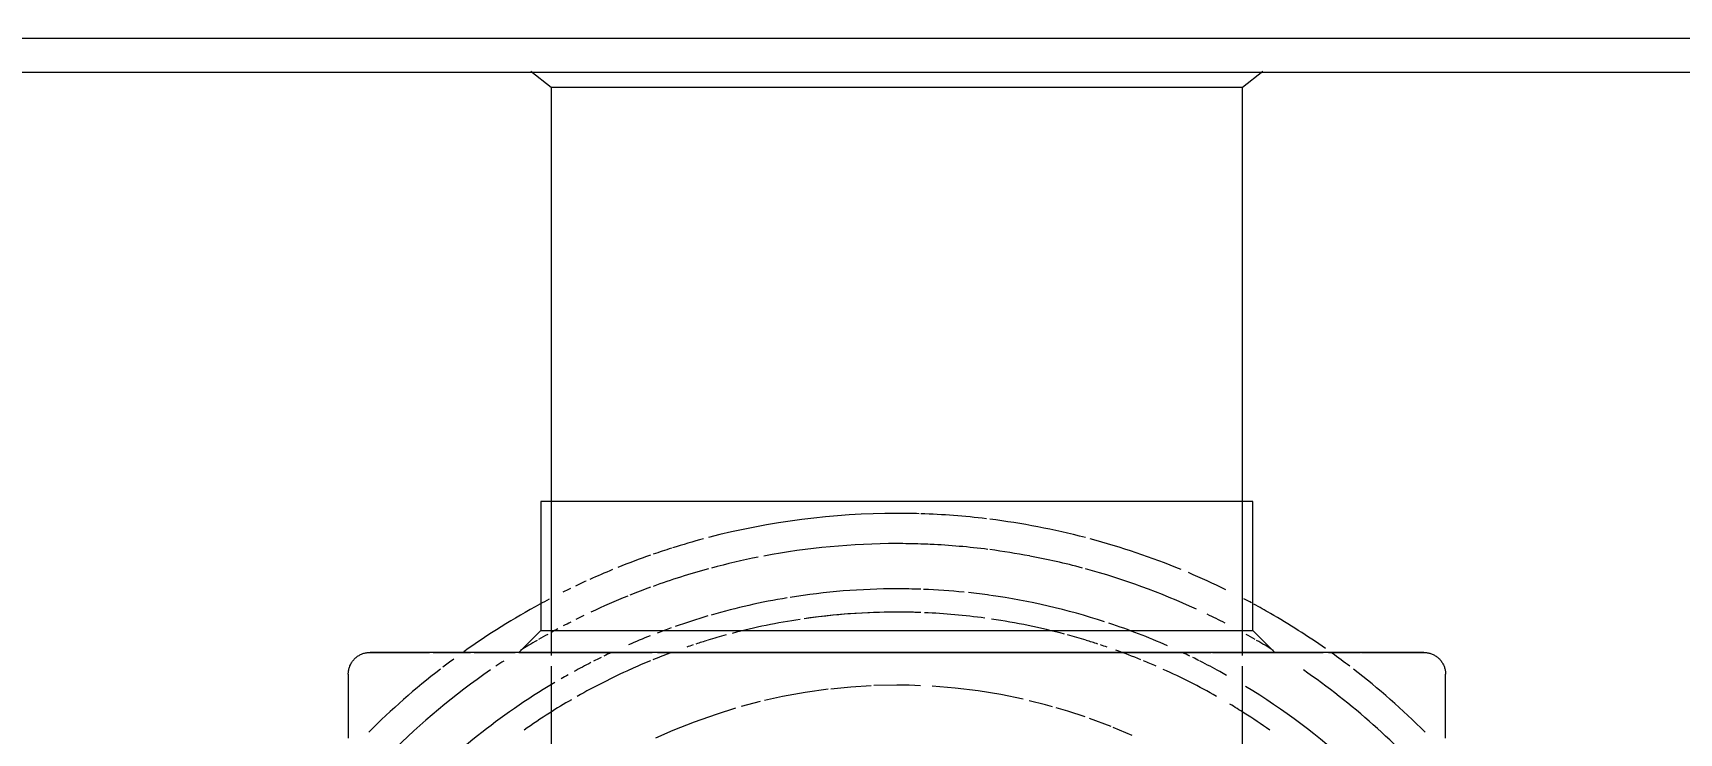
# Model space of a CAD drawing. Header units: metres. Extents: x -24.8 to 3.4, y -2.1 to 25.8.
# Drawn here: x -5.2132 to -5.137, y 0.6444 to 0.6768 of the extents above; entities that cross this region are included whole.
import ezdxf

# ---------------------------------------------------------------- set-up
doc = ezdxf.new("R2010")
doc.units = ezdxf.units.M
for name, color, linetype, lineweight in [('A-ANNO-DIMS', 7, 'Continuous', 5), ('A-ANNO-DIMS-25', 7, 'Continuous', 5), ('P-SANR-FIXT', 7, 'Continuous', 5)]:
    doc.layers.add(name, color=color, linetype=linetype, lineweight=lineweight)
doc.styles.add('Century Gothic_4', font='GOTHIC.TTF', dxfattribs={"height": 0.025})
doc.dimstyles.new('Setores_1_mm_1', dxfattribs={"dimscale": 0.3048, "dimtxt": 0.02610420674293815, "dimasz": 0.2604166666666666, "dimexe": 0.1968503937007874, "dimexo": 0.1230314960629921, "dimgap": 0.1435367454068242, "dimtad": 1, "dimrnd": 0.01, "dimzin": 0, "dimdsep": 46, "dimtxsty": 'Century Gothic_4', "dimblk1": 'OBLIQUE', "dimblk2": 'OBLIQUE', "dimsah": 1, "dimcen": 0.09, "dimazin": 0, "dimtfac": 1, "dimtdec": 4, "dimtix": 1, "dimtmove": 0, "dimatfit": 3, "dimfxl": 1, "dimtvp": 1, "dimtolj": 1, "dimtzin": 0, "dimarcsym": 2})

# ---------------------------------------------------------------- blocks, each defined once
blk = doc.blocks.new('USO_ESG_Cuba lavatório retângular - Uso geral-3263039-BB')
at = {"layer": 'P-SANR-FIXT', "color": 254, "true_color": 0xdfdfdf}
for p, q in [((-11.67320708153574, 0.6765769230769242), (-11.52909993542375, 0.6765769230769242)), ((-11.47109993542375, 0.6765769230769242), (-11.32704993542376, 0.6765769230769242)), ((-11.51711763508917, 0.6750000000000017), (-11.51652807840434, 0.6750000000000017)), ((-11.51643235233876, 0.6750000000000017), (-11.51583102202926, 0.6750000000000017)), ((-11.51554714900807, 0.6750000000000017), (-11.48465272183942, 0.6750000000000017)), ((-11.48436884881824, 0.6750000000000017), (-11.48376751850874, 0.6750000000000017)), ((-11.48367179244315, 0.6750000000000017), (-11.48308223575832, 0.6750000000000017)), ((-11.51609993542375, 0.6743125000000588), (-11.48443445886255, 0.6743125000000586)), ((-11.48440737093729, 0.6743125000000586), (-11.48409993542374, 0.6743125000000586))]:
    blk.add_line(p, q, dxfattribs=at)
at = {"layer": 'P-SANR-FIXT'}
for p, q in [((-11.67320708153574, 0.6765769230769242), (-11.32704993542374, 0.6765769230769242)), ((-11.67320708153574, 0.6750000000000004), (-11.32704993542374, 0.6750000000000004)), ((-11.51704124089496, 0.6750520971560042), (-11.51609993542374, 0.6743125000000578)), ((-11.48409993542374, 0.6743125000000578), (-11.48315862995253, 0.6750520971560021)), ((-11.51609993542375, 0.6743125000000578), (-11.51609993542375, 0.6479866335154748)), ((-11.51609993542375, 0.6743125000000588), (-11.48409993542374, 0.6743125000000586)), ((-11.48409993542374, 0.6479866335150286), (-11.48409993542375, 0.6743125000000578))]:
    blk.add_line(p, q, dxfattribs=at)
at = {"layer": 'P-SANR-FIXT', "color": 7, "true_color": 0xf3f3f3}
for p, q in [((-11.52909993542375, 0.6765769230769242), (-11.51898192843068, 0.6765769230769242)), ((-11.48121794241681, 0.6765769230769242), (-11.47443037737301, 0.6765769230769242)), ((-11.47442704003291, 0.6765769230769242), (-11.47109993542375, 0.6765769230769242))]:
    blk.add_line(p, q, dxfattribs=at)
at = {"layer": 'P-SANR-FIXT', "color": 7, "true_color": 0xfafafa}
for p, q in [((-11.51898192843068, 0.6765769230769242), (-11.51545807667651, 0.6765769230769242)), ((-11.51517272731084, 0.6765769230769242), (-11.48684608455856, 0.6765769230769242)), ((-11.4867161547468, 0.6765769230769242), (-11.48502714353666, 0.6765769230769242)), ((-11.48474179417098, 0.6765769230769242), (-11.48121794241681, 0.6765769230769242))]:
    blk.add_line(p, q, dxfattribs=at)
at = {"layer": 'P-SANR-FIXT', "color": 253, "true_color": 0xa6a6a6}
for p, q in [((-11.52909993542375, 0.6750000000000017), (-11.51711763508917, 0.6750000000000017)), ((-11.52909993542375, 0.6750000000000017), (-11.47109993542374, 0.6750000000000017)), ((-11.48308223575832, 0.6750000000000017), (-11.47109993542375, 0.6750000000000017)), ((-11.51609993542375, 0.6474943847007671), (-11.51609993542375, 0.614812500000067)), ((-11.48409993542374, 0.614812500000067), (-11.48409993542374, 0.6474943847004444))]:
    blk.add_line(p, q, dxfattribs=at)
blk = doc.blocks.new('USO_ESG_Sifão de Uso Geral - Sifão para lavatório-3607478-BB')
at = {"layer": 'P-SANR-FIXT'}
for p, q in [((-11.5165792533473, 0.6551222439011302), (-11.5165792533473, 0.6491555151702016)), ((-11.50009993542375, 0.655122243901133), (-11.51657925334731, 0.655122243901133)), ((-11.4836206175002, 0.655122243901133), (-11.50009993542375, 0.655122243901133)), ((-11.4836206175002, 0.6491555151702016), (-11.4836206175002, 0.6551222439011302)), ((-11.5165792533473, 0.6491555151702016), (-11.51759994011686, 0.6481348284006334)), ((-11.51657925334731, 0.6491555151702031), (-11.50009993542374, 0.6491555151702031)), ((-11.50009993542374, 0.6491555151702013), (-11.4836206175002, 0.6491555151702013)), ((-11.48259993073063, 0.6481348284006334), (-11.4836206175002, 0.6491555151701995)), ((-11.51726368243374, 0.6481348284006347), (-11.51471341812716, 0.6481348284006347)), ((-11.50772310069413, 0.6481348284006347), (-11.50413237870847, 0.6481348284006347)), ((-11.49606749213981, 0.6481348284006347), (-11.49247677015336, 0.6481348284006347)), ((-11.48548645272033, 0.6481348284006347), (-11.48293618841375, 0.6481348284006347)), ((-11.52549385051979, 0.6471270249242292), (-11.52549385051979, 0.6441574602753755)), ((-11.47470602032771, 0.6441574602753755), (-11.47470602032771, 0.6471270249242292))]:
    blk.add_line(p, q, dxfattribs=at)
at = {"layer": 'P-SANR-FIXT', "color": 253, "true_color": 0xa6a6a6}
for p, q in [((-11.51616946790394, 0.655122243901133), (-11.51657925334731, 0.655122243901133)), ((-11.4836206175002, 0.655122243901133), (-11.48403040294354, 0.655122243901133)), ((-11.51759994011687, 0.6481348284006347), (-11.51743314668863, 0.6481348284006347)), ((-11.51726368243375, 0.6481348284006347), (-11.51626783157857, 0.6481348284006347)), ((-11.51693388584772, 0.6481348284006334), (-11.51637675839667, 0.6481348284006334)), ((-11.51465065754122, 0.6481348284006347), (-11.51142432042139, 0.6481348284006347)), ((-11.51118285321102, 0.6481348284006347), (-11.50772310069413, 0.6481348284006347)), ((-11.50413237870847, 0.6481348284006347), (-11.50009993542374, 0.6481348284006347)), ((-11.50009993542374, 0.6481348284006347), (-11.49606749213981, 0.6481348284006347)), ((-11.49247677015336, 0.6481348284006347), (-11.48554921330627, 0.6481348284006347)), ((-11.48393203926892, 0.6481348284006334), (-11.48329982016613, 0.6481348284006334)), ((-11.48393203926893, 0.6481348284006347), (-11.48293618841375, 0.6481348284006347)), ((-11.48276672415886, 0.6481348284006347), (-11.48259993073063, 0.6481348284006347))]:
    blk.add_line(p, q, dxfattribs=at)
at = {"layer": 'P-SANR-FIXT', "color": 254, "true_color": 0xdfdfdf}
for p, q in [((-11.5157718085969, 0.655122243901133), (-11.51601773420574, 0.655122243901133)), ((-11.51519682551835, 0.655122243901133), (-11.51559749499082, 0.655122243901133)), ((-11.51437144338259, 0.655122243901133), (-11.51499268827385, 0.655122243901133)), ((-11.51175257287683, 0.655122243901133), (-11.51433111665814, 0.655122243901133)), ((-11.51144572124605, 0.655122243901133), (-11.51175257287683, 0.655122243901133)), ((-11.50009993542375, 0.655122243901133), (-11.51133591396072, 0.655122243901133)), ((-11.49910177594444, 0.655122243901133), (-11.50009993542375, 0.655122243901133)), ((-11.49604647266267, 0.655122243901133), (-11.49899349718649, 0.655122243901133)), ((-11.48844729797069, 0.655122243901133), (-11.49583477409484, 0.655122243901133)), ((-11.48661483974055, 0.655122243901133), (-11.48819342171062, 0.655122243901133)), ((-11.48479397250123, 0.655122243901133), (-11.48640665961776, 0.655122243901133)), ((-11.48426221834256, 0.655122243901133), (-11.48461072707794, 0.655122243901133)), ((-11.5165792533473, 0.6491555151702031), (-11.51616946790394, 0.6491555151702031)), ((-11.48403040294354, 0.6491555151702013), (-11.4836206175002, 0.6491555151702013)), ((-11.51759994011687, 0.6481348284006334), (-11.51713122317264, 0.6481348284006334)), ((-11.51759994011687, 0.6481348284006347), (-11.51743314668864, 0.6481348284006347)), ((-11.51614900019345, 0.6481348284006347), (-11.51589273517654, 0.6481348284006347)), ((-11.51609993542375, 0.6481348284006334), (-11.51575889189895, 0.6481348284006334)), ((-11.51566801341817, 0.6481348284006347), (-11.5153761908122, 0.6481348284006347)), ((-11.51547937796164, 0.6481348284006334), (-11.51513833443684, 0.6481348284006334)), ((-11.51514430600221, 0.6481348284006347), (-11.51471341812717, 0.6481348284006347)), ((-11.51487353338508, 0.6481348284006334), (-11.51443373219453, 0.6481348284006334)), ((-11.50772310069414, 0.6481348284006347), (-11.50413237870848, 0.6481348284006347)), ((-11.4960674921398, 0.6481348284006347), (-11.49277327739374, 0.6481348284006347)), ((-11.49336069573115, 0.6481348284006334), (-11.49283513188276, 0.6481348284006334)), ((-11.48548645272033, 0.6481348284006347), (-11.48476225341504, 0.6481348284006347)), ((-11.48531786290356, 0.6481348284006334), (-11.48499157736952, 0.6481348284006334)), ((-11.4847236571544, 0.6481348284006334), (-11.48436785563885, 0.6481348284006334)), ((-11.48453447638836, 0.6481348284006347), (-11.48425052089983, 0.6481348284006347)), ((-11.48306864767486, 0.6481348284006334), (-11.48260640972005, 0.6481348284006334)), ((-11.48276672415886, 0.6481348284006347), (-11.48259993073063, 0.6481348284006347)), ((-11.50009993542375, 0.6466175592148281), (-11.50116435389443, 0.6465962680065135)), ((-11.5064269991582, 0.6458546460632341), (-11.50730108751964, 0.6456221197297202)), ((-11.49018758194031, 0.6447030303196618), (-11.49118336850072, 0.645079658946282)), ((-11.48920765303096, 0.644286882114231), (-11.49008820945291, 0.644660829623359))]:
    blk.add_line(p, q, dxfattribs=at)
at = {"layer": 'P-SANR-FIXT', "color": 7, "true_color": 0xf3f3f3}
for p, q in [((-11.5155951390581, 0.6491555151702031), (-11.51525755801506, 0.6491555151702031)), ((-11.51499268827384, 0.6491555151702031), (-11.51437144338259, 0.6491555151702031)), ((-11.51418452149786, 0.6491555151702031), (-11.51144572124604, 0.6491555151702031)), ((-11.51133591396072, 0.6491555151702031), (-11.50436509675266, 0.6491555151702031)), ((-11.50436509675266, 0.6491555151702031), (-11.50009993542375, 0.6491555151702031)), ((-11.50009993542375, 0.6491555151702013), (-11.49899349718648, 0.6491555151702013)), ((-11.49879199895941, 0.6491555151702013), (-11.49583477409484, 0.6491555151702013)), ((-11.49573973657407, 0.6491555151702013), (-11.48485137220337, 0.6491555151702013)), ((-11.48460836419677, 0.6491555151702013), (-11.48430718468361, 0.6491555151702013)), ((-11.5143920737724, 0.6481348284006347), (-11.51247430741306, 0.6481348284006347)), ((-11.5140858578202, 0.6481348284006334), (-11.513275807763, 0.6481348284006334)), ((-11.51314782593333, 0.6481348284006334), (-11.51247430741306, 0.6481348284006334)), ((-11.5123975058898, 0.6481348284006347), (-11.51153399244482, 0.6481348284006347)), ((-11.51238485371203, 0.6481348284006334), (-11.51159380152199, 0.6481348284006334)), ((-11.51118285321102, 0.6481348284006347), (-11.50776744882354, 0.6481348284006347)), ((-11.50963560234959, 0.6481348284006334), (-11.50893643207066, 0.6481348284006334)), ((-11.50413237870848, 0.6481348284006347), (-11.50351401697461, 0.6481348284006347)), ((-11.50406516498602, 0.6481348284006334), (-11.50344841635493, 0.6481348284006334)), ((-11.50322468109174, 0.6481348284006347), (-11.50009993542375, 0.6481348284006347)), ((-11.50009993542375, 0.6481348284006347), (-11.49897739093372, 0.6481348284006347)), ((-11.49871919417182, 0.6481348284006347), (-11.49697518975574, 0.6481348284006347)), ((-11.49675145449257, 0.6481348284006334), (-11.49621478385422, 0.6481348284006334)), ((-11.49668585387288, 0.6481348284006347), (-11.4960674921398, 0.6481348284006347)), ((-11.49247677015335, 0.6481348284006347), (-11.48554921330627, 0.6481348284006347)), ((-11.49242888016476, 0.6481348284006334), (-11.49150933665039, 0.6481348284006334)), ((-11.49138161371533, 0.6481348284006334), (-11.49060353626148, 0.6481348284006334)), ((-11.49056426849791, 0.6481348284006334), (-11.48971292808544, 0.6481348284006334)), ((-11.48971292808544, 0.6481348284006334), (-11.48883893690537, 0.6481348284006334)), ((-11.48878622692476, 0.6481348284006334), (-11.48802325470346, 0.6481348284006334)), ((-11.48772556343445, 0.6481348284006334), (-11.48714636951044, 0.6481348284006334)), ((-11.48705204491416, 0.6481348284006334), (-11.48633050104235, 0.6481348284006334)), ((-11.48628907269286, 0.6481348284006334), (-11.48582880135169, 0.6481348284006334))]:
    blk.add_line(p, q, dxfattribs=at)
at = {"layer": 'P-SANR-FIXT', "color": 7, "true_color": 0xfafafa}
blk.add_line((-11.50036321073939, 0.6481348284006334), (-11.50009993542375, 0.6481348284006334), dxfattribs=at)
at = {"layer": 'P-SANR-FIXT', "flags": 128}
for points in [[(-11.52549385051979, 0.6471270249242292), (-11.5254930443845, 0.6471673263142413), (-11.52549062726828, 0.647207563230626), (-11.525486603038, 0.6472476713029014), (-11.52548097813157, 0.647287586366709), (-11.52547376154764, 0.6473272445664593), (-11.5254649648312, 0.6473665824574913), (-11.52545460205513, 0.6474055371075763), (-11.52544268979765, 0.6474440461975787), (-11.52542924711584, 0.6474820481211714), (-11.52541429551512, 0.6475194820833847), (-11.52539785891486, 0.647556288197859), (-11.52537996361012, 0.6475924075826721), (-11.52536063822955, 0.6476277824545047), (-11.52533991368967, 0.6476623562211116), (-11.52531782314529, 0.6476960735718402), (-11.52529440193659, 0.647728880566127), (-11.5252696875325, 0.6477607247197735), (-11.52524371947079, 0.6477915550889298), (-11.52521653929483, 0.6478213223515796), (-11.5251881904871, 0.647849978886458), (-11.52515871839964, 0.6478774788492175), (-11.5251281701815, 0.6479037782457823), (-11.52509659470333, 0.6479288350027339), (-11.52506404247914, 0.6479526090346052), (-11.52503056558554, 0.647975062308012), (-11.52499621757845, 0.6479961589025106), (-11.52496105340733, 0.6480158650680498), (-11.52492512932735, 0.648034149278967), (-11.52488850280938, 0.6480509822844289), (-11.52485123244805, 0.6480663371552127), (-11.52481337786797, 0.6480801893268024), (-11.52477499962839, 0.6480925166386775), (-11.52473615912631, 0.6481032993697722), (-11.52469691849827, 0.6481125202700174), (-11.52465734052088, 0.6481201645879344), (-11.52461748851046, 0.6481262200942479), (-11.52457742622174, 0.6481306771014378), (-11.52453721774581, 0.6481335284792484), (-11.52449692740769, 0.6481347696660784), (-11.52448604704338, 0.6481348284006334)], [(-11.50009993542375, 0.6481348284006334), (-11.50107511979082, 0.6481348284006334), (-11.50204874407093, 0.6481348284006334), (-11.50301925067293, 0.6481348284006334), (-11.50398508699329, 0.6481348284006334), (-11.50494470789991, 0.6481348284006334), (-11.50589657820408, 0.6481348284006334), (-11.50683917511635, 0.6481348284006334), (-11.50777099068273, 0.6481348284006334), (-11.50869053419712, 0.6481348284006334), (-11.50959633458602, 0.6481348284006334), (-11.51048694276205, 0.6481348284006334), (-11.51136093394213, 0.6481348284006334), (-11.51221690992679, 0.6481348284006334), (-11.51305350133705, 0.6481348284006334), (-11.51386936980514, 0.6481348284006334), (-11.51466321011555, 0.6481348284006334), (-11.51543375229311, 0.6481348284006334), (-11.51617976363472, 0.6481348284006334), (-11.51690005068138, 0.6481348284006334), (-11.51759346112745, 0.6481348284006334), (-11.51825888566415, 0.6481348284006334), (-11.51889525975417, 0.6481348284006334), (-11.51950156533472, 0.6481348284006334), (-11.5200768324462, 0.6481348284006334), (-11.52062014078396, 0.6481348284006334), (-11.52113062117055, 0.6481348284006334), (-11.52160745694625, 0.6481348284006334), (-11.52204988527555, 0.6481348284006334), (-11.52245719836749, 0.6481348284006334), (-11.52282874460801, 0.6481348284006334), (-11.52316392960239, 0.6481348284006334), (-11.52346221712614, 0.6481348284006334), (-11.52372312998286, 0.6481348284006334), (-11.52394625076763, 0.6481348284006334), (-11.52413122253478, 0.6481348284006334), (-11.52427774936897, 0.6481348284006334), (-11.5243855968585, 0.6481348284006334), (-11.5244545924704, 0.6481348284006334), (-11.52448462582641, 0.6481348284006334), (-11.52448604704338, 0.6481348284006334)], [(-11.52448604704338, 0.6481348284006334), (-11.52446654075514, 0.6481348284006334), (-11.52440805309629, 0.6481348284006334), (-11.52431067763462, 0.6481348284006334), (-11.5241745701501, 0.6481348284006334), (-11.52399994838566, 0.6481348284006334), (-11.52378709169888, 0.6481348284006334), (-11.52353634061505, 0.6481348284006334), (-11.52324809628242, 0.6481348284006334)], [(-11.47571382380412, 0.6481348284006334), (-11.47573333009236, 0.6481348284006334), (-11.47579181775122, 0.6481348284006334), (-11.47588919321288, 0.6481348284006334), (-11.4760253006974, 0.6481348284006334), (-11.47619992246184, 0.6481348284006334), (-11.47641277914862, 0.6481348284006334), (-11.47666353023245, 0.6481348284006334), (-11.47695177456508, 0.6481348284006334), (-11.47727705101708, 0.6481348284006334), (-11.4776388392155, 0.6481348284006334), (-11.47803656037642, 0.6481348284006334), (-11.47846957823081, 0.6481348284006334), (-11.47893720004248, 0.6481348284006334), (-11.47943867771627, 0.6481348284006334), (-11.4799732089949, 0.6481348284006334), (-11.48053993874235, 0.6481348284006334), (-11.48113796031191, 0.6481348284006334), (-11.48176631699664, 0.6481348284006334), (-11.48242400355989, 0.6481348284006334), (-11.48310996784346, 0.6481348284006334), (-11.48382311245083, 0.6481348284006334), (-11.48456229650274, 0.6481348284006334), (-11.48532633746241, 0.6481348284006334), (-11.48611401302729, 0.6481348284006334), (-11.4869240630845, 0.6481348284006334), (-11.48775519172675, 0.6481348284006334), (-11.48860606932551, 0.6481348284006334), (-11.48947533465813, 0.6481348284006334), (-11.49036159708552, 0.6481348284006334), (-11.49126343877684, 0.6481348284006334), (-11.49217941697778, 0.6481348284006334), (-11.49310806631862, 0.6481348284006334), (-11.4940479011585, 0.6481348284006334), (-11.49499741796218, 0.6481348284006334), (-11.49595509770531, 0.6481348284006334), (-11.49691940830461, 0.6481348284006334), (-11.49788880706883, 0.6481348284006334), (-11.49886174316673, 0.6481348284006334), (-11.49983666010811, 0.6481348284006334), (-11.50009993542375, 0.6481348284006334)], [(-11.47703594124511, 0.6481348284006334), (-11.47673765372136, 0.6481348284006334), (-11.47647674086464, 0.6481348284006334), (-11.47625362007987, 0.6481348284006334), (-11.47606864831271, 0.6481348284006334), (-11.47592212147853, 0.6481348284006334), (-11.47581427398899, 0.6481348284006334), (-11.4757452783771, 0.6481348284006334), (-11.4757152450211, 0.6481348284006334), (-11.47571382380412, 0.6481348284006334)], [(-11.47571382380412, 0.6481348284006334), (-11.4756735224141, 0.6481340222653448), (-11.47563328549771, 0.648131605149126), (-11.47559317742544, 0.648127580918848), (-11.47555326236163, 0.6481219560124178), (-11.47551360416188, 0.6481147394284853), (-11.47547426627085, 0.6481059427120489), (-11.47543531162077, 0.6480955799359742), (-11.47539680253077, 0.6480836676784979), (-11.47535880060717, 0.6480702249966865), (-11.47532136664496, 0.6480552733959652), (-11.47528456053049, 0.6480388367957036), (-11.47524844114567, 0.6480209414909586), (-11.47521306627384, 0.648001616110398), (-11.47517849250723, 0.6479808915705106), (-11.4751447751565, 0.6479588010261369), (-11.47511196816222, 0.6479353798174339), (-11.47508012400857, 0.6479106654133434), (-11.47504929363942, 0.6478846973516377), (-11.47501952637676, 0.6478575171756762), (-11.47499086984189, 0.6478291683679428), (-11.47496336987913, 0.6477996962804833), (-11.47493707048256, 0.6477691480623481), (-11.47491201372561, 0.6477375725841689), (-11.47488823969374, 0.6477050203599797), (-11.47486578642034, 0.6476715434663922), (-11.47484468982583, 0.6476371954592943), (-11.47482498366029, 0.64760203128817), (-11.47480669944938, 0.6475661072081939), (-11.47478986644392, 0.6475294806902302), (-11.47477451157313, 0.6474922103288931), (-11.47476065940154, 0.6474543557488108), (-11.47474833208966, 0.6474159775092345), (-11.47473754935857, 0.6473771370071624), (-11.47472832845833, 0.647337896379113), (-11.47472068414041, 0.6472983184017179), (-11.4747146286341, 0.6472584663912989), (-11.47471017162691, 0.6472184041025765), (-11.4747073202491, 0.6471781956266573), (-11.47470607906227, 0.6471379052885322), (-11.47470602032771, 0.6471270249242292)]]:
    blk.add_lwpolyline(points, dxfattribs=at)
at = {"layer": 'P-SANR-FIXT', "color": 253, "true_color": 0xa6a6a6, "flags": 128}
for points in [[(-11.52324809628242, 0.6481348284006334), (-11.52292281983042, 0.6481348284006334), (-11.52256103163199, 0.6481348284006334), (-11.52216331047108, 0.6481348284006334), (-11.52173029261669, 0.6481348284006334)], [(-11.52156060996873, 0.6481348284006334), (-11.52126267080503, 0.6481348284006334), (-11.52076119313123, 0.6481348284006334), (-11.5202266618526, 0.6481348284006334), (-11.51982871415076, 0.6481348284006334)], [(-11.51965993210515, 0.6481348284006334), (-11.51906191053559, 0.6481348284006334), (-11.51843355385086, 0.6481348284006334), (-11.51777586728761, 0.6481348284006334)], [(-11.48259993073063, 0.6481348284006334), (-11.48194098518335, 0.6481348284006334), (-11.48130461109333, 0.6481348284006334), (-11.48069830551278, 0.6481348284006334), (-11.48037115669674, 0.6481348284006334)], [(-11.4801230384013, 0.6481348284006334), (-11.47957973006354, 0.6481348284006334), (-11.47906924967695, 0.6481348284006334), (-11.47863926087877, 0.6481348284006334)], [(-11.47859241390124, 0.6481348284006334), (-11.47814998557195, 0.6481348284006334), (-11.47774267248001, 0.6481348284006334), (-11.47737112623949, 0.6481348284006334), (-11.47703594124511, 0.6481348284006334)]]:
    blk.add_lwpolyline(points, dxfattribs=at)
at = {"layer": 'P-SANR-FIXT', "color": 7, "true_color": 0xf3f3f3, "flags": 128}
for points in [[(-11.51103469526773, 0.6481348284006334), (-11.51072453618937, 0.6481348284006334), (-11.50983827376198, 0.6481348284006334)], [(-11.50881825713215, 0.6481348284006334), (-11.50802045386971, 0.6481348284006334), (-11.50767638850901, 0.6481348284006334)], [(-11.50316140288267, 0.6481348284006334), (-11.50231106377867, 0.6481348284006334), (-11.50133812768077, 0.6481348284006334), (-11.50036321073939, 0.6481348284006334)], [(-11.50009993542374, 0.6481348284006334), (-11.49912475105668, 0.6481348284006334), (-11.49900526946068, 0.6481348284006334)], [(-11.49875300954556, 0.6481348284006334), (-11.49815112677657, 0.6481348284006334), (-11.49718062017457, 0.6481348284006334)]]:
    blk.add_lwpolyline(points, dxfattribs=at)
at = {"layer": 'P-SANR-FIXT', "color": 254, "true_color": 0xdfdfdf, "flags": 128}
for points in [[(-11.50763565834094, 0.6481348284006334), (-11.50709180452888, 0.6481348284006334), (-11.50622287034158, 0.6481348284006334)], [(-11.506151969689, 0.6481348284006334), (-11.50520245288532, 0.6481348284006334), (-11.50424477314219, 0.6481348284006334)], [(-11.49613470586225, 0.6481348284006334), (-11.49525516294758, 0.6481348284006334), (-11.49430329264342, 0.6481348284006334), (-11.49340297356138, 0.6481348284006334)], [(-11.50328638219001, 0.646426142653835), (-11.50434059722231, 0.6462775806737459), (-11.50538802810036, 0.6460869801701644), (-11.50622287034159, 0.6459002932311214)], [(-11.50129155197314, 0.6465886269503222), (-11.50222706952261, 0.6465324284429537), (-11.50316140288266, 0.6464386824116514)], [(-11.49900526946068, 0.6465897150523431), (-11.49952523634886, 0.6466113543347237), (-11.50009993542374, 0.6466175592148281)], [(-11.4942498321109, 0.6459667238939358), (-11.4952929035691, 0.6461798950208604), (-11.49634366525283, 0.6463511839004995), (-11.49740043616753, 0.6464803165071822), (-11.49846152570517, 0.6465670862562863)], [(-11.5075635354249, 0.6455476384954127), (-11.50847292947795, 0.6452663299496227), (-11.50947661568781, 0.6449112891232182), (-11.5104653012095, 0.6445163955483427), (-11.51126905700674, 0.6441574602753734)], [(-11.49289951152327, 0.645620423342176), (-11.49321611957005, 0.6457120115480522), (-11.4939770005059, 0.645899496714818)], [(-11.49138161371533, 0.6451457059051176), (-11.49219341966609, 0.6454161654686289), (-11.49272322927785, 0.6455694285088198)]]:
    blk.add_lwpolyline(points, dxfattribs=at)
at = {"layer": 'P-SANR-FIXT', "color": 254, "true_color": 0xdfdfdf}
for centre, radius, start, end in [((-11.50009993542376, 0.6200000000000044), 0.03457092903812096, 90, 104.6156073921264), ((-11.50009993542376, 0.6200000000000044), 0.03457092903812509, 88.28552851634522, 89.99999999999979), ((-11.50009993542376, 0.6200000000000044), 0.03457092903811931, 83.11820655030733, 88.16487525041741), ((-11.50009993542376, 0.6200000000000044), 0.03457092903812144, 75.38439260781567, 82.84977940334822), ((-11.50009993542376, 0.6200000000000044), 0.0345709290381219, 105.0000000000038, 107.4956003283554), ((-11.50009993542376, 0.6200000000000044), 0.03317195909157495, 90, 100.6975309239066), ((-11.50009993542376, 0.6200000000000044), 0.03317195909157888, 88.08748204111637, 90.00000000000011), ((-11.50009993542376, 0.6200000000000044), 0.03317195909157771, 87.3339043402868, 88.08660523514132), ((-11.50009993542376, 0.6200000000000044), 0.03317195909157579, 82.70136041098695, 87.31128438231974), ((-11.50009993542376, 0.6200000000000044), 0.03457092903812083, 67.62350157456241, 75.00000000000153), ((-11.50009993542376, 0.6200000000000044), 0.03457092903812547, 109.2566616369502, 111.9489935843652), ((-11.50009993542376, 0.6200000000000044), 0.03457092903811748, 107.5686243928908, 109.0421103687283), ((-11.50009993542376, 0.6200000000000044), 0.03317195909157886, 101.1483589299851, 104.9999999999943), ((-11.50009993542376, 0.6200000000000044), 0.03317195909158116, 79.34406114218824, 82.54823122832445), ((-11.50009993542376, 0.6200000000000044), 0.03317195909157838, 74.9999999999966, 79.30246907602918), ((-11.50009993542376, 0.6200000000000044), 0.03457092903812303, 112.3764984253753, 114.2873125261533), ((-11.50009993542376, 0.6200000000000044), 0.03317195909158061, 105.2489616564349, 109.8914417567335), ((-11.50009993542376, 0.6200000000000044), 0.03317195909158018, 65.29943391877363, 74.75103834350709), ((-11.50009993542376, 0.6200000000000044), 0.03457092903811954, 63.86918886417015, 67.01922676683729), ((-11.50009993542376, 0.6200000000000044), 0.03457092903811888, 115.9090936293572, 116.5730852122534), ((-11.50009993542376, 0.6200000000000044), 0.03457092903812312, 114.5778168047802, 115.4830887511038), ((-11.50009993542376, 0.6200000000000044), 0.03317195909158024, 112.0641659265125, 115.2767915774689), ((-11.50009993542376, 0.6200000000000044), 0.03317195909157782, 110.1150413532599, 111.8755448773821), ((-11.50009993542375, 0.6200000000000044), 0.03107743835357002, 90, 99.1609233674106), ((-11.50009993542375, 0.6200000000000044), 0.03107743835357291, 87.94824007951321, 90.0000000000001), ((-11.50009993542375, 0.6200000000000044), 0.03107743835356927, 84.26181461562328, 87.74079742530505), ((-11.50009993542375, 0.6200000000000044), 0.03107743835356892, 82.00570094965632, 83.88882963788677), ((-11.50009993542375, 0.6200000000000044), 0.03107743835356943, 71.9999999999986, 81.9554651013546), ((-11.50009993542375, 0.6200000000000044), 0.0310774383535699, 99.40191705504756, 106.050236617556), ((-11.50009993542376, 0.6200000000000044), 0.03317195909157749, 118.2431025471647, 118.824429525738), ((-11.50009993542376, 0.6200000000000044), 0.03317195909157841, 117.0757017855922, 117.7387760451174), ((-11.50009993542376, 0.6200000000000044), 0.03317195909158192, 115.9070903347613, 116.6178623609192), ((-11.50009993542375, 0.6200000000000044), 0.03107743835357088, 109.6346997225932, 110.9099373249928), ((-11.50009993542375, 0.6200000000000044), 0.0310774383535724, 106.3409694450311, 109.2812919043665), ((-11.50009993542375, 0.6200000000000044), 0.03107743835356901, 66.24285409342656, 71.58622272834847), ((-11.50009993542376, 0.6200000000000044), 0.0331719590915845, 62.74835385494113, 64.33939297179433), ((-11.50009993542375, 0.6200000000000044), 0.03107743835357131, 111.5533996357339, 113.5745871790978), ((-11.50009993542375, 0.6200000000000044), 0.03107743835356796, 117.1249810922106, 118.7401111332334), ((-11.50009993542375, 0.6200000000000044), 0.03107743835357229, 116.1405845608665, 116.85661311368), ((-11.50009993542375, 0.6200000000000044), 0.03107743835357176, 115.1565189790564, 115.8837806561112), ((-11.50009993542375, 0.6200000000000044), 0.03107743835357274, 64.14560020336874, 64.84348102087532), ((-11.50009993542375, 0.6200000000000044), 0.03107743835357152, 63.21385571586029, 63.85941543878992), ((-11.50009993542375, 0.6200000000000044), 0.03107743835357011, 61.25988886674052, 63.14338688595878), ((-11.50009993542376, 0.6200000000000044), 0.03457092903811963, 52.67345644506868, 54.35066438858603), ((-11.50009993542375, 0.6200000000000044), 0.03107743835357205, 119.3197643689565, 119.9993975466349), ((-11.50009993542375, 0.6200000000000044), 0.0310774383535723, 60.59043957224888, 61.24036167754158), ((-11.50009993542376, 0.6200000000000044), 0.03457092903811802, 44.99999999999837, 52.32172533938323), ((-11.50009993542375, 0.6200000000000044), 0.03107743835357242, 120.617111738962, 121.2901328347831), ((-11.50009993542376, 0.6200000000000001), 0.02999999999999943, 122.4142135623366, 125.1156043546072), ((-11.50009993542376, 0.6200000000000001), 0.03000000000000125, 122.4142135623351, 125.1156043546031), ((-11.50009993542376, 0.6200000000000001), 0.03000000000000184, 54.88439564539126, 57.58578643758395), ((-11.50009993542376, 0.6200000000000001), 0.03000000000000143, 54.88439564539406, 57.585786437581)]:
    blk.add_arc(centre, radius, start, end, dxfattribs=at)
at = {"layer": 'P-SANR-FIXT'}
for radius, start, end in [(0.03457092903811671, 118.5497221224848, 125.4481682207958), (0.03457092903812049, 59.99999999999936, 61.45027787747521)]:
    blk.add_arc((-11.50009993542376, 0.6200000000000044), radius, start, end, dxfattribs=at)
at = {"layer": 'P-SANR-FIXT', "color": 253, "true_color": 0xa6a6a6}
for centre, radius, start, end in [((-11.50009993542376, 0.6200000000000044), 0.03457092903812037, 117.759567224489, 118.5497221224822), ((-11.50009993542376, 0.6200000000000044), 0.03457092903812184, 61.64718456433793, 62.31258280400203), ((-11.50009993542376, 0.6200000000000044), 0.03457092903811747, 54.98681679775587, 59.99999999999716), ((-11.50009993542376, 0.6200000000000044), 0.03317195909158032, 120.1249173998111, 121.687133327555), ((-11.50009993542376, 0.6200000000000044), 0.03317195909157824, 119.1517002224869, 119.9999999999692), ((-11.50009993542376, 0.6200000000000044), 0.03317195909158048, 59.99999999999865, 60.84829977745301), ((-11.50009993542376, 0.6200000000000044), 0.03317195909157767, 58.31286667244378, 59.87508260012888), ((-11.50009993542376, 0.6200000000000044), 0.03457092903812191, 126.3960377638556, 127.4437230421594), ((-11.50009993542376, 0.6200000000000044), 0.03317195909158048, 123.2678498824501, 124.0309086729038), ((-11.50009993542376, 0.6200000000000044), 0.03457092903812377, 127.6782746606186, 135.0000000000034), ((-11.50009993542376, 0.6200000000000044), 0.03317195909157748, 124.5547506675146, 135.0000000000002), ((-11.50009993542376, 0.6200000000000044), 0.03317195909157872, 41.2275127611746, 55.44524933248497), ((-11.50009993542375, 0.6200000000000044), 0.03107743835357202, 121.2901328347834, 137.0287132858537), ((-11.50009993542375, 0.6200000000000044), 0.03107743835357107, 36.0000000000061, 58.70986716515514)]:
    blk.add_arc(centre, radius, start, end, dxfattribs=at)
at = {"layer": 'P-SANR-FIXT', "color": 7, "true_color": 0xf3f3f3}
for radius, start, end in [(0.02999999999999935, 89.99999999999984, 98.23965896175487), (0.02999999999999821, 87.8852677501989, 98.239658961752), (0.03000000000000094, 87.88526775020247, 90), (0.03000000000000193, 82.19169170654945, 87.56685510951904), (0.02999999999999939, 82.19169170655219, 87.56685510951544), (0.0299999999999961, 98.57442882131213, 104.7092856778141), (0.02999999999999825, 98.5744288213082, 104.7092856778099), (0.02999999999999949, 75.00000000000097, 81.61221774268928), (0.03000000000000269, 75.00000000000257, 81.61221774268688), (0.03000000000000157, 108.3153515271085, 108.9245884123981), (0.02999999999999746, 108.3153515271078, 108.9245884123877), (0.03000000000000067, 106.9772505580436, 108.06460147968), (0.03000000000000021, 106.9772505580471, 108.0646014796803), (0.0299999999999992, 105.2632066905798, 106.9673547530687), (0.03000000000000128, 105.2632066905788, 106.9673547530676), (0.02999999999999855, 73.03264524693705, 74.73679330939144), (0.02999999999999826, 73.03264524693057, 74.73679330938806), (0.02999999999999988, 71.9353985202225, 73.02274944187802), (0.02999999999999694, 71.93539852021848, 73.02274944188636), (0.02999999999999929, 71.075411587582, 71.68464847289297), (0.03000000000000325, 71.07541158758443, 71.68464847289223), (0.02999999999999902, 112.3578304460304, 114.2629731588754), (0.0299999999999968, 112.3578304460196, 114.262973158874), (0.03000000000000168, 110.4506565939835, 112.1105892237313), (0.03000000000000064, 110.4506565939843, 112.110589223732), (0.02999999999999971, 67.88114175050045, 70.27166292022827), (0.02999999999999664, 67.88114175048852, 70.27166292022274), (0.02999999999999963, 66.40623671228101, 67.64216955390583), (0.03000000000000297, 66.40623671227351, 67.64216955390518), (0.02999999999999936, 114.309816349006, 119.5482075275534), (0.02999999999999867, 114.3098163490035, 119.5482075275543), (0.0299999999999994, 60.45179247236335, 65.73702684111835), (0.02999999999999972, 60.45179247236972, 65.73702684111461), (0.03000000000000346, 120.1447117473617, 122.414213562333), (0.02999999999999943, 120.1447117473623, 122.4142135623368), (0.03000000000000197, 57.58578643758403, 59.08897112291397), (0.03000000000000162, 57.5857864375813, 59.08897112291378)]:
    blk.add_arc((-11.50009993542376, 0.6200000000000001), radius, start, end, dxfattribs=at)
blk = doc.blocks.new('DIMBLOCK42-BB')
at = {"layer": 'A-ANNO-DIMS-25'}
for p, q in [((-5.123183751955303, 0.8973182810976289), (-5.123183751955303, 0.957318281097629)), ((-5.573183800533601, 0.8973182810976289), (-5.573183800533601, 0.9159448818543111)), ((-5.573183800533597, 0.8973182810976289), (-5.123183751955303, 0.8973182810976289)), ((-5.573183800533601, 0.8973182810976289), (-5.573183800533601, 0.837318281097629)), ((-5.123183751955303, 0.8973182810976289), (-5.123183751955303, 0.6221))]:
    blk.add_line(p, q, dxfattribs=at)
at = {"layer": 'A-ANNO-DIMS-25', "lineweight": 25}
for p, q in [((-5.573183800533597, 0.8973182810976289), (-5.533496300533599, 0.9370057810976289)), ((-5.123183751955303, 0.8973182810976289), (-5.083496251955294, 0.9370057810976289)), ((-5.573183800533597, 0.8973182810976289), (-5.612871300533604, 0.857630781097629)), ((-5.123183751955303, 0.8973182810976289), (-5.162871251955304, 0.857630781097629))]:
    blk.add_line(p, q, dxfattribs=at)
at = {"layer": 'A-ANNO-DIMS-25', "color": 0, "insert": (-5.403292657146205, 0.9731122733933425), "char_height": 0.025, "width": 0.1322613141642199, "attachment_point": 1, "line_spacing_factor": 0.9845015114479526, "style": 'Century Gothic_4'}
blk.add_mtext('0,45 m', dxfattribs=at)
blk = doc.blocks.new('_Oblique')
at = {"color": 0, "linetype": 'ByBlock', "lineweight": -2}
blk.add_line((-0.5, -0.5), (0.5, 0.5), dxfattribs=at)
blk = doc.blocks.new('DIMBLOCK43-BB')
at = {"layer": 'A-ANNO-DIMS-25'}
for p, q in [((-5.123183751955303, 0.8973182810976289), (-5.123183751955303, 0.957318281097629)), ((-4.662158529146964, 0.8973182810976289), (-4.662158529146961, 0.957318281097629)), ((-5.123183751955303, 0.8973182810976289), (-4.662158529146962, 0.8973182810976289)), ((-5.123183751955303, 0.8973182810976289), (-5.123183751955303, 0.6221)), ((-4.662158529146964, 0.8973182810976289), (-4.662158529146962, 0.8385817240639784))]:
    blk.add_line(p, q, dxfattribs=at)
at = {"layer": 'A-ANNO-DIMS-25', "lineweight": 25}
for p, q in [((-5.123183751955303, 0.8973182810976289), (-5.083496251955294, 0.9370057810976289)), ((-4.662158529146962, 0.8973182810976289), (-4.622471029146958, 0.9370057810976289)), ((-5.123183751955303, 0.8973182810976289), (-5.162871251955304, 0.857630781097629)), ((-4.662158529146962, 0.8973182810976289), (-4.70184602914696, 0.857630781097629))]:
    blk.add_line(p, q, dxfattribs=at)
at = {"layer": 'A-ANNO-DIMS-25', "color": 0, "insert": (-4.947780021452884, 0.9731122733933425), "char_height": 0.025, "width": 0.1322613141642199, "attachment_point": 1, "line_spacing_factor": 0.9845015114479526, "style": 'Century Gothic_4'}
blk.add_mtext('0,46 m', dxfattribs=at)

msp = doc.modelspace()

# ---------------------------------------------------------------- block references
at = {"layer": 'P-SANR-FIXT', "color": 253, "true_color": 0xa6a6a6}
msp.add_blockref('USO_ESG_Cuba lavatório retângular - Uso geral-3263039-BB', (6.326916183468452, 0), dxfattribs=at)
at = {"layer": 'P-SANR-FIXT'}
msp.add_blockref('USO_ESG_Sifão de Uso Geral - Sifão para lavatório-3607478-BB', (6.326916183468452, 0), dxfattribs=at)

# ---------------------------------------------------------------- dimensions: what is measured, and where the dimension line sits
at = {"layer": 'A-ANNO-DIMS'}
for base, p1, p2, override, picture, middle in [((-5.123183751955303, 0.8973182810976289), (-5.573183800533601, 0.9534448818543112), (-5.123183751955303, 0.5846000000000001), {"dimpost": '<>', "dimfxl": 0.5818475664558469}, 'DIMBLOCK42-BB', (-5.348183776244452, 0.9541971051239818)), ((-4.662158529146962, 0.8973182810976289), (-5.123183751955303, 0.5846000000000001), (-4.662158529146962, 0.8010817240639784), {"dimpost": '<>', "dimfxl": 0.5093216988497467}, 'DIMBLOCK43-BB', (-4.892671140551133, 0.9541971051239818))]:
    dim = msp.add_linear_dim(base=base, p1=p1, p2=p2, dimstyle='Setores_1_mm_1', override=override, dxfattribs=at)
    dim.commit()
    dim.dimension.update_dxf_attribs({"geometry": picture, "text_midpoint": middle})

doc.saveas('drawing.dxf')
